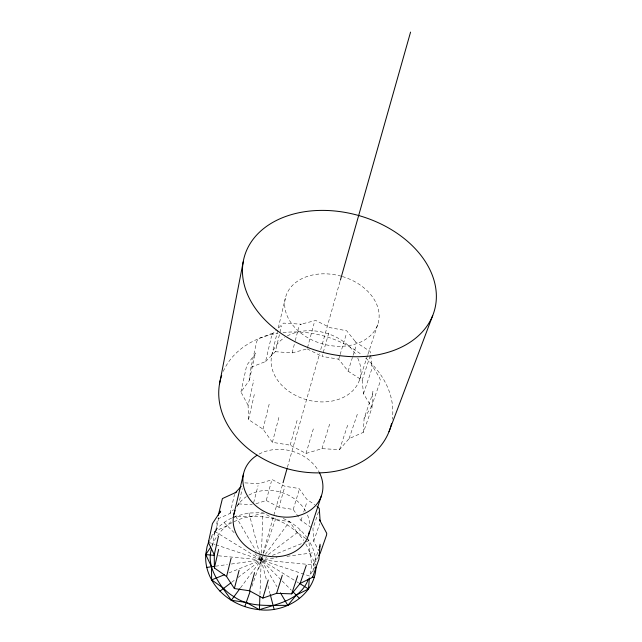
<?xml version="1.0" encoding="UTF-8"?>
<svg xmlns="http://www.w3.org/2000/svg" width="642" height="642" viewBox="0 0 642 642"><rect width="100%" height="100%" fill="white"/><g stroke="black" fill="none" stroke-linecap="round" stroke-linejoin="round"><path stroke-width="0.48" stroke-dasharray="3.21 2.41" d="M259.954 594.436L261.43 554.022M261.463 553.043L262.923 512.798L249.995 516.946A39.643 34.074 15.2 0 0 237.877 519.972L232.934 522.195M363.396 432.315L364.094 418.351L372.625 393.707L372.93 391.315L371.983 407.79L363.396 432.315L349.087 438.63L339.538 449.625L321.955 448.67L306.009 453.445L290.176 445.163L272.401 442.33L263.003 429.137L248.542 419.579L248.101 405.327L253.831 380.04M313.023 571.701L313.585 564.27L318.649 549.64M248.101 405.327L240.951 391.973L249.257 380.562L251.022 367.24L256.68 341.656L257.643 339.594L259.44 338.182L273.901 332.692L272.425 333.976L276.646 329.771M231.521 518.142C224.973 521.127 219.299 525.822 214.741 531.359L212.983 543.79L211.298 549.311M210.456 539.344L215.696 531.6L217.453 519.089L230.085 513.415L233.383 509.764M240.951 391.973L246.464 366.534L247.499 364.295L255.901 352.915L254.922 355.066L249.257 380.562M215.696 531.6L219.058 516.449M248.542 419.579L254.328 394.429M230.085 513.415L234.539 494.34M251.022 367.24L265.579 361.558L271.55 335.991M271.751 355.291L285.313 298.345M237.347 505.382L238.672 503.922L242.355 488.61M265.579 361.558L275.314 351.704L281.477 326.112M263.003 429.137L269.183 404.139M253.638 502.742L258.052 485.561M275.314 351.704L292.126 352.899L295.039 341.568M295.28 340.621L298.682 327.396M272.401 442.33L278.861 417.509M255.957 503.761L266.245 500.503L271.397 481.42M292.126 352.899L307.197 348.879L314.066 323.424M290.176 445.163L297.077 420.446M258.565 569.253L283.058 482.712M287.423 467.272L319.644 353.413M320.735 349.553L340.124 281.044M311.346 527.555L301.042 520.526L293.233 509.475L278.941 507.244L284.366 488.265M364.094 418.351L371.381 406.795L363.5 393.707L362.144 380.176L348.1 371.188L338.711 359.207L322.091 356.414L329.338 331.087M306.009 453.445L313.336 428.88M293.233 509.475L298.955 490.568M338.711 359.207L339.843 355.467M340.124 354.536L346.351 333.968M321.955 448.67L329.643 424.129M301.042 520.526L302.518 515.831M303.706 512.075L306.956 501.747M348.1 371.188L352.787 356.318M353.076 355.387L356.005 346.086M359.496 379.984L367.553 355.475M367.866 354.528L377.785 324.37M318.504 511.843L312.935 528.631L313.737 541.278L318.801 550.756M362.144 380.176L370.418 355.211M339.538 449.625L347.659 425.173M313.737 541.278L319.676 523.679M363.5 393.707L371.878 368.853M349.087 438.63L357.377 414.106M371.381 406.795L380.016 382.086L380.273 379.791L379.47 377.512L371.558 364.664L372.183 366.646L370.129 351.415L355.154 341.737L356.109 342.547L346.704 330.774L330.1 327.661L315.76 320.478L300.287 324.354L301.315 324.194L283.539 323.095L277.352 329.073M251.897 586.387L263.196 554.263M263.533 553.324L276.75 515.767M211.041 537.049L214.741 531.359L227.212 525.702L231.786 520.614M215.824 544.737L309.508 576.043L315.543 566.011M313.585 564.27L317.638 557.545M211.868 545.443C216.202 536.11 222.597 527.291 232.091 522.636M240.485 587.879L264.753 555.121M265.347 554.327L289.55 521.657A55.726 48.134 15.8 0 1 306.659 537.226M234.394 517.701L235.702 516.248L248.398 513.03L261.8 512.701M231.642 582.302L234.836 579.878M238.038 577.463L265.13 556.935M268.26 554.568L300.52 530.123M232.364 517.765L235.702 516.248C249.297 517.813 263.429 514.483 276.525 519.795C287.431 523.744 297.318 530.87 303.802 540.556M228.921 572.929L266.791 557.657M272.368 555.402L303.971 542.659M305.712 541.96L308.946 540.652L309.717 553.211L316.041 565.169M215.511 566.204L227.428 564.567M231.409 564.013L277.047 557.721M286.95 556.349L314.259 552.585M238.672 503.922L252.186 504.604M244.883 482.88L259.248 483.643L272.24 479.622L284.855 486.275L299.052 488.514L306.836 499.38L314.724 504.708M218.465 555.795L315.094 565.08M305.825 538.51L297.23 532.619L289.55 521.657L275.442 519.474L262.923 512.798M208.481 542.281L214.877 544.416M283.258 518.415L289.55 521.657M307.197 348.879L322.091 356.414M266.245 500.503L278.941 507.244M214.741 531.359L295.914 581.219M296.764 581.74L298.458 582.776M306.603 539.047L308.946 540.652M224.034 522.508L234.153 532.683M254.97 553.621L281.509 580.32M282.207 581.026L291.308 590.183M235.702 516.248L256.246 551.406M258.734 555.651L276.903 586.748M305.809 543.894C309.412 550.178 311.458 557.457 311.306 564.719A39.812 34.363 16.9 0 1 309.508 576.043M248.952 512.958L259.464 553.219M259.713 554.174L266.47 580.039M267.971 585.785L269.977 593.457M307.189 537.972A55.726 48.134 15.8 0 1 316.041 564.366M223.28 371.397A88.339 68.83 15.8 0 1 277.986 333.27M283.018 332.58A88.339 68.83 15.8 0 1 361.735 354.841M365.659 358.067A88.339 68.83 15.8 0 1 392.302 419.202M357.771 358.164A45.614 34.692 15.8 0 1 337.853 399.597A45.614 34.692 15.8 0 1 280.04 383.33A45.614 34.692 15.8 0 1 284.558 337.564M287.311 335.927A45.614 34.692 15.8 0 1 356.27 355.331M342.33 276.509A48.07 35.125 15.8 0 1 366.815 338.559A48.07 35.125 15.8 0 1 286.998 315.455A48.07 35.125 15.8 0 1 341.383 276.237M236.818 506.787A38.753 32.71 15.8 0 1 246.368 496.643M248.847 495.126A38.753 32.71 15.8 0 1 305.616 511.096M307.518 514.996A38.753 32.71 15.8 0 1 309.773 524.554M259.087 454.087A40.51 33.328 15.8 0 1 319.13 472.079"/><path stroke-width="0.96" d="M315.984 567.191C314.925 595.022 285.369 613.078 259.4 609.699L259.882 596.41M320.077 544.239L318.962 559.134L312.598 577.278L300.143 583.458L291.669 593.85L276.622 593.344L262.867 598.087L249.497 590.776L234.362 588.537L226.578 576.516L214.38 567.969L214.259 554.728L218.489 536.038M209.051 540.885L207.069 546.591L205.737 554.576L211.531 566.758L211.627 579.895L223.649 588.361A40.037 34.748 15.3 0 0 233.969 596.675C249.802 607.942 269.704 604.892 287.825 605.438L296.211 595.11L308.513 588.955L309.356 578.025M211.298 549.311C205.994 569.302 221.257 585.111 231.305 600.27C239.795 605.518 249.465 608.736 259.4 609.699C277.978 603.697 300.6 600.013 308.425 579.124M219.54 383.804L243.19 261.904M218.296 515.277L222.421 498.577L236.392 492.157M214.38 567.969L218.649 549.424M233.848 514.427L243.551 473.66M226.578 576.516L231.128 558.107M234.362 588.537L239.105 570.289M249.497 590.776L254.577 572.6M283.058 482.712L287.151 468.235M340.396 280.081L410.567 32.1M262.867 598.087L268.252 580.039M276.622 593.344L282.287 575.272M308.393 535.388L321.482 495.576M291.669 593.85L297.655 575.834M300.143 583.458L306.266 565.345M319.283 547.811L319.917 545.989M244.771 606.618L250.228 591.113M388.996 431.729L432.724 315.511M219.901 512.661L220.671 511.12L212.446 523.599L208.361 542.45L214.259 554.728M318.657 555.86L320.173 553.34L326.601 534.955L326.722 533.285L319.507 519.787L320.141 521.168L319.283 508.472L317.084 506.305M259.4 609.699L246.231 602.461L231.305 600.27A55.726 48.134 15.8 0 1 205.737 554.576L210.753 547.104M231.305 600.27L239.891 588.682M235.213 492.928L241.223 486.363M219.989 591.13L230.839 582.912M211.627 579.895L224.307 574.791M206.788 567.408L214.516 566.348M205.737 554.576L214.484 555.41M312.269 576.965L314.107 577.575M299.3 583.297L308.513 588.955M292.704 591.587L299.557 598.48M280.442 592.807L287.825 605.438M270.226 594.412L274.11 609.29M390.432 427.636A88.339 68.83 15.8 0 1 287.054 468.652A88.339 68.83 15.8 0 1 220.447 379.558M220.671 378.724A88.339 68.83 15.8 0 1 221.699 375.418M391.54 423.455A88.339 68.83 15.8 0 1 390.681 426.81M309.412 531.407A38.753 32.71 15.8 0 1 262.666 555.041A38.753 32.71 15.8 0 1 235.044 510.502M319.475 472.737A40.51 33.328 15.8 0 1 302.502 514.378A40.51 33.328 15.8 0 1 249.987 499.604A40.51 33.328 15.8 0 1 257.145 455.21M274.319 328.343A98.764 70.724 15.8 0 0 434.193 311.298A98.764 70.724 15.8 0 0 309.709 211.058A98.764 70.724 15.8 0 0 274.319 328.343"/></g></svg>
